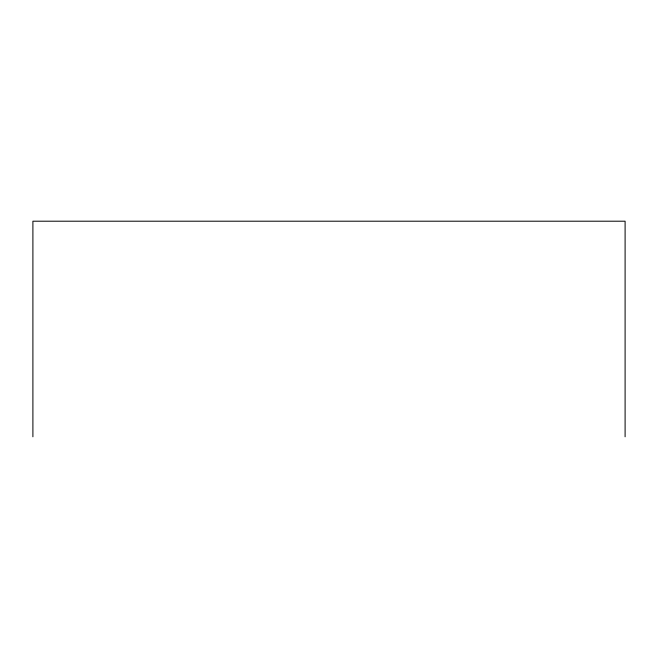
<?xml version="1.0" encoding="UTF-8"?>
<svg xmlns="http://www.w3.org/2000/svg" width="658" height="658" viewBox="0 0 658 658"><rect width="100%" height="100%" fill="white"/><g stroke="black" fill="none" stroke-linecap="round" stroke-linejoin="round"><path stroke-width="0.99" d="M625.1 436.797L625.1 221.203L32.9 221.203L32.9 436.797"/></g></svg>
